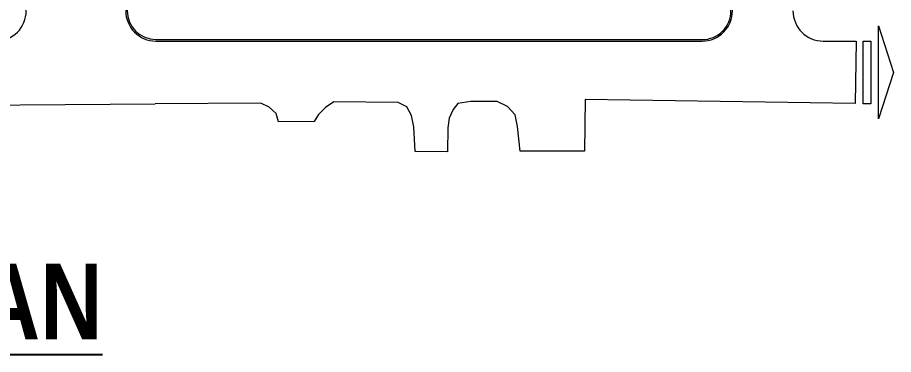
# Model space of a CAD drawing. Header units: millimetres. Extents: x 379264 to 1158416, y -283062 to 356890.
# Drawn here: x 844127 to 846443, y -8750 to -7859 of the extents above; entities that cross this region are included whole.
import ezdxf

# ---------------------------------------------------------------- set-up
doc = ezdxf.new("R2010")
doc.units = ezdxf.units.MM
doc.linetypes.add('CENTER', pattern=[2, 1.25, -0.25, 0.25, -0.25])
for name, color, linetype in [('12PM. GRID', 8, 'CENTER'), ('BLOCK A - CHI TIET THANG 2$0$Dim 50', 1, 'Continuous'), ('BLOCK B - CHI TIET THANG 5$0$DnW', 20, 'Continuous')]:
    doc.layers.add(name, color=color, linetype=linetype)
doc.layers.add('keyplan TANG 1$0$Hatch vat lieu', color=250, linetype='Continuous', lineweight=5)
doc.layers.add('keyplan TANG 1$0$Net Thay khac', color=250, linetype='Continuous', lineweight=15)
doc.styles.add('BLOCK A - CHI TIET THANG 2$0$VNI-HelveC', font='VHELVCN_0.TTF')

# ---------------------------------------------------------------- blocks, each defined once
blk = doc.blocks.new('keyplan TANG 1')
at = {"layer": 'keyplan TANG 1$0$Hatch vat lieu'}
blk.add_lwpolyline([(31332.6, 66150, 0.41421356), (29532.7, 64350), (29532.7, 56321, 0.19891018), (31231.5, 52219.8), (35712.6, 47738.7, -0.19893092), (37528.5, 43354.2), (37527.6, 30734.4, -0.19889394), (35711.6, 26350.8), (31231.7, 21871, 0.19891468), (29533, 17769.7), (29533.2, -14000, 0.41421164), (33333.2, -17800), (105549.8, -17800, 0.4142149), (109349.8, -14000), (109349.6, 42637.1, 0.19891179), (107650.8, 46738.3), (103168.9, 51220.3, -0.19889394), (101352.9, 55603.9), (101352, 67603.4, -0.19893092), (103167.9, 71987.9)], format="xyb", dxfattribs=at)
at = {"layer": 'keyplan TANG 1$0$Net Thay khac'}
for points in [[(117549.8, -14005.5, 0.41421223), (121549.8, -18005.4), (125899.8, -18005.4), (125774.5, -26262.7), (90092.3, -25721.2), (89988.4, -32572.3), (81465.4, -32544.2), (81119.3, -29299.3), (80820.7, -27754.9), (79808, -26635), (78427.5, -26002.8), (74977.4, -25997.4), (73259.3, -26270.5), (72629.6, -27034.3), (72115.2, -28182.8), (71917.6, -29481.4), (71871.8, -32634.7), (67611.5, -32585.6), (67409.1, -29354.6), (67134.4, -27827.5), (66478, -26690.3), (65338.1, -26127.7), (56847, -26042.7), (55746.8, -26786.2), (54842.7, -27721.3), (54226.4, -28641.8), (49551.8, -28681.7), (49222.4, -27587.4), (48288.6, -26730.1), (47178.2, -26218.4), (33229.5, -26313.7)], [(31332.6, 66350, 0.41421356), (29332.7, 64350), (29332.7, 56321, 0.19891018), (31090.1, 52078.4), (35571.1, 47597.3, -0.19893092), (37328.5, 43354.2), (37327.6, 30734.5, -0.19889394), (35570.2, 26492.2), (31090.3, 22012.4, 0.19891468), (29333, 17769.7), (29333.2, -14000, 0.41421164), (33333.2, -18000), (105549.8, -18000, 0.4142149), (109549.8, -14000), (109549.6, 42637.1, 0.19891179), (107792.2, 46879.8), (103310.3, 51361.7, -0.19889394), (101552.9, 55603.9), (101552, 67603.5, -0.19893092), (103309.3, 71846.5)]]:
    blk.add_lwpolyline(points, format="xyb", dxfattribs=at)
blk.add_lwpolyline([(16178, -12000.9), (-97129.7, -11995.9), (-97129.7, -13996.1, 0.41420078), (-93129.8, -17996.1), (12177.8, -18000.7, 0.41422634), (16178, -14000.7)], format="xyb", close=True, dxfattribs=at)
for points in [[(130837.2, -22134.1), (128837.2, -28278.9), (128837.2, -16005.4)], [(127837.2, -18005.4), (127837.2, -26278.9), (126837.2, -26278.9), (126837.2, -18005.4)]]:
    blk.add_lwpolyline(points, close=True, dxfattribs=at)
blk.add_lwpolyline([(-2462.2, -26559.1), (33229.5, -26313.7)], dxfattribs=at)
blk = doc.blocks.new('A$C0FD3766E')
at = {"layer": 'BLOCK B - CHI TIET THANG 5$0$DnW', "xscale": 0.02, "yscale": 0.02, "zscale": 0.02}
blk.add_blockref('keyplan TANG 1', (101, 575.5), dxfattribs=at)
at = {"layer": 'BLOCK A - CHI TIET THANG 2$0$Dim 50', "color": 3, "insert": (47.7, -473.4), "char_height": 200, "attachment_point": 5, "style": 'BLOCK A - CHI TIET THANG 2$0$VNI-HelveC', "bg_fill": 3, "box_fill_scale": 1.1, "bg_fill_color": 256, "bg_fill_true_color": 13158600, "bg_fill_transparency": 0}
blk.add_mtext('\\A1;{\\fVNI-Helve-Condense|b1|i0|c0|p2;\\LKEY PLAN}', dxfattribs=at)

msp = doc.modelspace()

# ---------------------------------------------------------------- block references
at = {"layer": '12PM. GRID'}
msp.add_blockref('A$C0FD3766E', (843725.53, -8137.07), dxfattribs=at)

doc.saveas('drawing.dxf')
